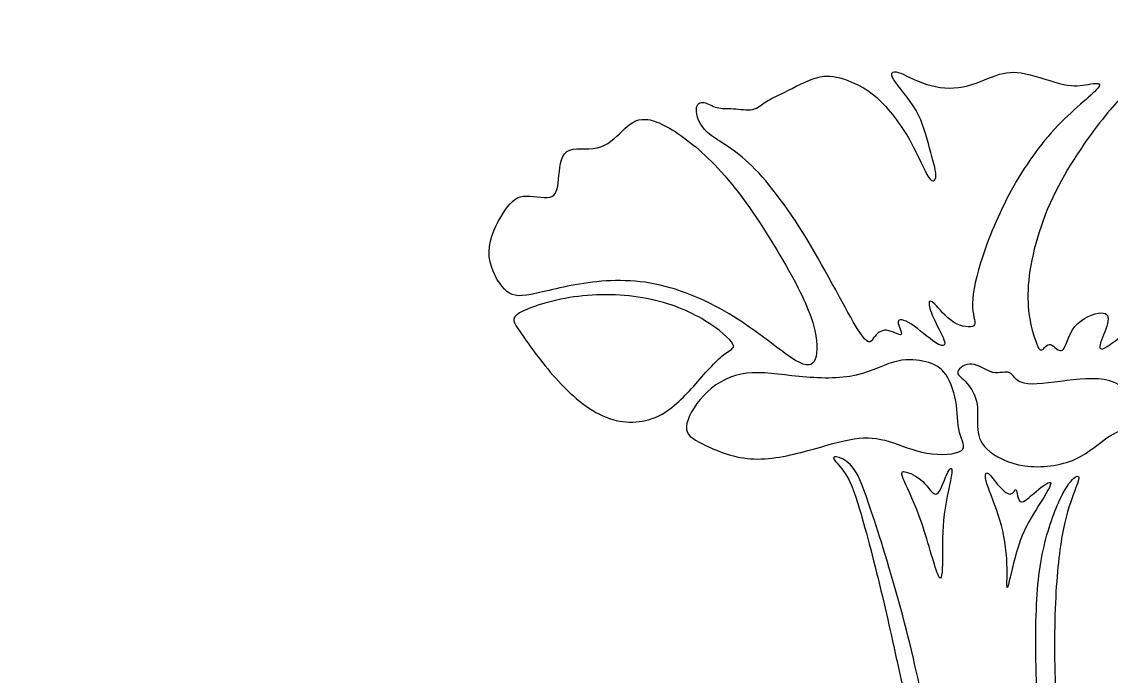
# Model space of a CAD drawing. Extents: x 0.5 to 20, y -0.3 to 15.2.
# Drawn here: x 14.206 to 17.681, y 6.314 to 8.401 of the extents above; entities that cross this region are included whole.
import ezdxf

# ---------------------------------------------------------------- set-up
doc = ezdxf.new("R2010")
doc.units = 0
doc.header["$MEASUREMENT"] = 0
doc.layers.add('LAYER_1', color=7, linetype='CONTINUOUS')

msp = doc.modelspace()

# ---------------------------------------------------------------- linework, layer by layer
at = {"layer": 'LAYER_1', "color": 250}
for points, knots in [([(15.63433, 0.77687), (15.63433, 0.77687), (0.50002, 0.77687), (0.50002, 0.77687), (0.50002, 0.77687), (0.50002, 0.77687), (0.50001, 0.77687), (0.50001, 0.77687), (0.50001, 0.77687), (0.50001, 0.77687), (0.5, 0.77687), (0.5, 0.77687), (0.5, 0.77687), (0.5, 0.77687), (0.5, 15.22313), (0.5, 15.22313), (0.5, 15.22313), (0.5, 15.22313), (19.07376, 15.22313), (19.07376, 15.22313), (19.07376, 15.22313), (19.07376, 15.22313), (19.07376, 7.82141), (19.07376, 7.82141)], [0, 0, 0, 0, 0.1428571, 0.1428571, 0.1428571, 0.1428571, 0.2857143, 0.2857143, 0.2857143, 0.2857143, 0.4285714, 0.4285714, 0.4285714, 0.4285714, 0.5714286, 0.5714286, 0.5714286, 0.5714286, 0.7142857, 0.7142857, 0.7142857, 0.7142857, 1, 1, 1, 1]), ([(15.63433, 1.1255), (15.63433, 1.1255), (0.7869, 1.1255), (0.7869, 1.1255), (0.7869, 1.1255), (0.7869, 1.1255), (0.78689, 1.1255), (0.78689, 1.1255), (0.78689, 1.1255), (0.78689, 1.1255), (0.78688, 1.1255), (0.78688, 1.1255), (0.78688, 1.1255), (0.78688, 1.1255), (0.78688, 14.8745), (0.78688, 14.8745), (0.78688, 14.8745), (0.78688, 14.8745), (18.78688, 14.8745), (18.78688, 14.8745), (18.78688, 14.8745), (18.78688, 14.8745), (18.78688, 7.82141), (18.78688, 7.82141)], [0, 0, 0, 0, 0.1428571, 0.1428571, 0.1428571, 0.1428571, 0.2857143, 0.2857143, 0.2857143, 0.2857143, 0.4285714, 0.4285714, 0.4285714, 0.4285714, 0.5714286, 0.5714286, 0.5714286, 0.5714286, 0.7142857, 0.7142857, 0.7142857, 0.7142857, 1, 1, 1, 1]), ([(16.35777, 8.12224), (16.35689, 8.10416), (16.36571, 8.07329), (16.39349, 8.04816), (16.39349, 8.04816), (16.42127, 8.02302), (16.46802, 8.00361), (16.52402, 7.95158), (16.52402, 7.95158), (16.58002, 7.89955), (16.64529, 7.81487), (16.70967, 7.70904), (16.70967, 7.70904), (16.77405, 7.60321), (16.83755, 7.47621), (16.87238, 7.42021), (16.87238, 7.42021), (16.90722, 7.3642), (16.9134, 7.3792), (16.9231, 7.39286), (16.9231, 7.39286), (16.9328, 7.40653), (16.94603, 7.41889), (16.96455, 7.41713), (16.96455, 7.41713), (16.98307, 7.41536), (17.00689, 7.39948), (17.0113, 7.40389), (17.0113, 7.40389), (17.01571, 7.4083), (17.00071, 7.433), (17.00159, 7.44402), (17.00159, 7.44402), (17.00247, 7.45505), (17.01924, 7.45239), (17.04349, 7.43652), (17.04349, 7.43652), (17.06774, 7.42065), (17.09949, 7.39154), (17.12065, 7.37787), (17.12065, 7.37787), (17.14182, 7.3642), (17.15241, 7.36597), (17.14933, 7.38096), (17.14933, 7.38096), (17.14624, 7.39595), (17.12947, 7.42418), (17.11801, 7.44799), (17.11801, 7.44799), (17.10655, 7.4718), (17.10037, 7.49121), (17.09993, 7.50179), (17.09993, 7.50179), (17.09949, 7.51237), (17.10479, 7.51414), (17.11801, 7.50091), (17.11801, 7.50091), (17.13124, 7.48768), (17.15242, 7.45945), (17.17799, 7.44358), (17.17799, 7.44358), (17.20356, 7.42771), (17.23355, 7.42417), (17.24281, 7.43167), (17.24281, 7.43167), (17.25207, 7.43917), (17.2406, 7.45769), (17.23884, 7.49032), (17.23884, 7.49032), (17.23707, 7.52295), (17.24502, 7.5697), (17.26442, 7.63231), (17.26442, 7.63231), (17.28382, 7.69493), (17.31469, 7.77343), (17.35481, 7.84927), (17.35481, 7.84927), (17.39494, 7.92512), (17.44434, 7.99833), (17.50034, 8.05874), (17.50034, 8.05874), (17.55634, 8.11915), (17.61896, 8.16678), (17.63748, 8.18838), (17.63748, 8.18838), (17.65601, 8.20999), (17.63042, 8.20558), (17.6075, 8.20162), (17.6075, 8.20162), (17.58457, 8.19765), (17.56427, 8.19411), (17.52944, 8.20161), (17.52944, 8.20161), (17.49461, 8.20911), (17.44521, 8.22763), (17.40774, 8.23557), (17.40774, 8.23557), (17.37026, 8.24351), (17.34467, 8.24085), (17.31381, 8.23027), (17.31381, 8.23027), (17.28294, 8.21969), (17.24678, 8.20117), (17.20842, 8.19368), (17.20842, 8.19368), (17.17005, 8.18618), (17.12948, 8.18971), (17.09244, 8.20161), (17.09244, 8.20161), (17.0554, 8.21352), (17.02188, 8.23381), (17.0016, 8.23998), (17.0016, 8.23998), (16.98132, 8.24616), (16.97425, 8.23821), (16.98792, 8.21617), (16.98792, 8.21617), (17.00159, 8.19412), (17.036, 8.15796), (17.05848, 8.11828), (17.05848, 8.11828), (17.08097, 8.07859), (17.09156, 8.03536), (17.1017, 7.99833), (17.1017, 7.99833), (17.11184, 7.96129), (17.12154, 7.93041), (17.12154, 7.91146), (17.12154, 7.91146), (17.12154, 7.8925), (17.11184, 7.88543), (17.09817, 7.90571), (17.09817, 7.90571), (17.0845, 7.926), (17.06686, 7.97364), (17.03864, 8.02346), (17.03864, 8.02346), (17.01042, 8.07329), (16.9716, 8.12533), (16.93324, 8.15928), (16.93324, 8.15928), (16.89488, 8.19323), (16.85695, 8.20912), (16.82653, 8.21881), (16.82653, 8.21881), (16.7961, 8.22851), (16.77317, 8.23205), (16.74142, 8.22279), (16.74142, 8.22279), (16.70967, 8.21352), (16.6691, 8.19147), (16.64, 8.17692), (16.64, 8.17692), (16.6109, 8.16237), (16.59325, 8.15531), (16.57915, 8.14606), (16.57915, 8.14606), (16.56504, 8.1368), (16.55445, 8.12532), (16.53726, 8.1218), (16.53726, 8.1218), (16.52006, 8.11827), (16.49624, 8.12268), (16.47596, 8.124), (16.47596, 8.124), (16.45568, 8.12533), (16.43891, 8.12356), (16.42348, 8.12753), (16.42348, 8.12753), (16.40805, 8.1315), (16.39393, 8.1412), (16.38159, 8.1434), (16.38159, 8.1434), (16.36924, 8.14561), (16.35865, 8.14032), (16.35777, 8.12224)], [0, 0, 0, 0, 0.0222222, 0.0222222, 0.0222222, 0.0222222, 0.0444444, 0.0444444, 0.0444444, 0.0444444, 0.0666667, 0.0666667, 0.0666667, 0.0666667, 0.0888889, 0.0888889, 0.0888889, 0.0888889, 0.1111111, 0.1111111, 0.1111111, 0.1111111, 0.1333333, 0.1333333, 0.1333333, 0.1333333, 0.1555556, 0.1555556, 0.1555556, 0.1555556, 0.1777778, 0.1777778, 0.1777778, 0.1777778, 0.2, 0.2, 0.2, 0.2, 0.2222222, 0.2222222, 0.2222222, 0.2222222, 0.2444444, 0.2444444, 0.2444444, 0.2444444, 0.2666667, 0.2666667, 0.2666667, 0.2666667, 0.2888889, 0.2888889, 0.2888889, 0.2888889, 0.3111111, 0.3111111, 0.3111111, 0.3111111, 0.3333333, 0.3333333, 0.3333333, 0.3333333, 0.3555556, 0.3555556, 0.3555556, 0.3555556, 0.3777778, 0.3777778, 0.3777778, 0.3777778, 0.4, 0.4, 0.4, 0.4, 0.4222222, 0.4222222, 0.4222222, 0.4222222, 0.4444444, 0.4444444, 0.4444444, 0.4444444, 0.4666667, 0.4666667, 0.4666667, 0.4666667, 0.4888889, 0.4888889, 0.4888889, 0.4888889, 0.5111111, 0.5111111, 0.5111111, 0.5111111, 0.5333333, 0.5333333, 0.5333333, 0.5333333, 0.5555556, 0.5555556, 0.5555556, 0.5555556, 0.5777778, 0.5777778, 0.5777778, 0.5777778, 0.6, 0.6, 0.6, 0.6, 0.6222222, 0.6222222, 0.6222222, 0.6222222, 0.6444444, 0.6444444, 0.6444444, 0.6444444, 0.6666667, 0.6666667, 0.6666667, 0.6666667, 0.6888889, 0.6888889, 0.6888889, 0.6888889, 0.7111111, 0.7111111, 0.7111111, 0.7111111, 0.7333333, 0.7333333, 0.7333333, 0.7333333, 0.7555556, 0.7555556, 0.7555556, 0.7555556, 0.7777778, 0.7777778, 0.7777778, 0.7777778, 0.8, 0.8, 0.8, 0.8, 0.8222222, 0.8222222, 0.8222222, 0.8222222, 0.8444444, 0.8444444, 0.8444444, 0.8444444, 0.8666667, 0.8666667, 0.8666667, 0.8666667, 0.8888889, 0.8888889, 0.8888889, 0.8888889, 0.9111111, 0.9111111, 0.9111111, 0.9111111, 0.9333333, 0.9333333, 0.9333333, 0.9333333, 0.9555556, 0.9555556, 0.9555556, 0.9555556, 1, 1, 1, 1]), ([(17.4364, 7.39331), (17.42582, 7.42594), (17.41082, 7.48151), (17.41655, 7.56088), (17.41655, 7.56088), (17.42228, 7.64025), (17.44875, 7.74345), (17.4946, 7.8409), (17.4946, 7.8409), (17.54046, 7.93835), (17.60573, 8.03008), (17.65291, 8.09005), (17.65291, 8.09005), (17.70009, 8.15002), (17.72921, 8.17824), (17.75698, 8.18926), (17.75698, 8.18926), (17.78476, 8.20029), (17.81123, 8.19411), (17.8368, 8.17824), (17.8368, 8.17824), (17.86237, 8.16237), (17.88708, 8.13678), (17.90339, 8.11077), (17.90339, 8.11077), (17.9197, 8.08476), (17.92765, 8.05829), (17.94396, 8.04551), (17.94396, 8.04551), (17.96027, 8.03272), (17.98497, 8.0336), (18.00745, 8.02611), (18.00745, 8.02611), (18.02994, 8.01861), (18.05024, 8.00273), (18.052, 7.9851), (18.052, 7.9851), (18.05377, 7.96746), (18.037, 7.94805), (18.01584, 7.93483), (18.01584, 7.93483), (17.99468, 7.9216), (17.96909, 7.91453), (17.9325, 7.8894), (17.9325, 7.8894), (17.8959, 7.86427), (17.84826, 7.82105), (17.81475, 7.78269), (17.81475, 7.78269), (17.78124, 7.74433), (17.76183, 7.71081), (17.7442, 7.67466), (17.7442, 7.67466), (17.72656, 7.6385), (17.71068, 7.59968), (17.7076, 7.5794), (17.7076, 7.5794), (17.70451, 7.55912), (17.71421, 7.55735), (17.73273, 7.5794), (17.73273, 7.5794), (17.75125, 7.60145), (17.77859, 7.64731), (17.80637, 7.6892), (17.80637, 7.6892), (17.83415, 7.73109), (17.86238, 7.76902), (17.89633, 7.80121), (17.89633, 7.80121), (17.93028, 7.8334), (17.96998, 7.85986), (18.01672, 7.88102), (18.01672, 7.88102), (18.06346, 7.90219), (18.11726, 7.91807), (18.1543, 7.92953), (18.1543, 7.92953), (18.19134, 7.94099), (18.21163, 7.94806), (18.24117, 7.95599), (18.24117, 7.95599), (18.27071, 7.96393), (18.30953, 7.97275), (18.34171, 7.96923), (18.34171, 7.96923), (18.3739, 7.9657), (18.39949, 7.94981), (18.42153, 7.9238), (18.42153, 7.9238), (18.44358, 7.89778), (18.4621, 7.86162), (18.49032, 7.8312), (18.49032, 7.8312), (18.51854, 7.80077), (18.55647, 7.77607), (18.57234, 7.743), (18.57234, 7.743), (18.58822, 7.70993), (18.58204, 7.66847), (18.56397, 7.65304), (18.56397, 7.65304), (18.54589, 7.6376), (18.51589, 7.64819), (18.47886, 7.657), (18.47886, 7.657), (18.44182, 7.66582), (18.39771, 7.67289), (18.33995, 7.67333), (18.33995, 7.67333), (18.28219, 7.67377), (18.21074, 7.66759), (18.14284, 7.65084), (18.14284, 7.65084), (18.07493, 7.63408), (18.01054, 7.60674), (17.95454, 7.57588), (17.95454, 7.57588), (17.89854, 7.54501), (17.85091, 7.5106), (17.80285, 7.47224), (17.80285, 7.47224), (17.75479, 7.43388), (17.70627, 7.39154), (17.67805, 7.3717), (17.67805, 7.3717), (17.64983, 7.35185), (17.64189, 7.35451), (17.64541, 7.37082), (17.64541, 7.37082), (17.64894, 7.38713), (17.66394, 7.41713), (17.66923, 7.43873), (17.66923, 7.43873), (17.67452, 7.46033), (17.67011, 7.47357), (17.64851, 7.47269), (17.64851, 7.47269), (17.6269, 7.4718), (17.58809, 7.4568), (17.56561, 7.42947), (17.56561, 7.42947), (17.54312, 7.40213), (17.53693, 7.36243), (17.52591, 7.35406), (17.52591, 7.35406), (17.51489, 7.34568), (17.49901, 7.36861), (17.48711, 7.3717), (17.48711, 7.3717), (17.47521, 7.37479), (17.46726, 7.35802), (17.46021, 7.3545), (17.46021, 7.3545), (17.45316, 7.35097), (17.44698, 7.36068), (17.4364, 7.39331)], [0, 0, 0, 0, 0.025, 0.025, 0.025, 0.025, 0.05, 0.05, 0.05, 0.05, 0.075, 0.075, 0.075, 0.075, 0.1, 0.1, 0.1, 0.1, 0.125, 0.125, 0.125, 0.125, 0.15, 0.15, 0.15, 0.15, 0.175, 0.175, 0.175, 0.175, 0.2, 0.2, 0.2, 0.2, 0.225, 0.225, 0.225, 0.225, 0.25, 0.25, 0.25, 0.25, 0.275, 0.275, 0.275, 0.275, 0.3, 0.3, 0.3, 0.3, 0.325, 0.325, 0.325, 0.325, 0.35, 0.35, 0.35, 0.35, 0.375, 0.375, 0.375, 0.375, 0.4, 0.4, 0.4, 0.4, 0.425, 0.425, 0.425, 0.425, 0.45, 0.45, 0.45, 0.45, 0.475, 0.475, 0.475, 0.475, 0.5, 0.5, 0.5, 0.5, 0.525, 0.525, 0.525, 0.525, 0.55, 0.55, 0.55, 0.55, 0.575, 0.575, 0.575, 0.575, 0.6, 0.6, 0.6, 0.6, 0.625, 0.625, 0.625, 0.625, 0.65, 0.65, 0.65, 0.65, 0.675, 0.675, 0.675, 0.675, 0.7, 0.7, 0.7, 0.7, 0.725, 0.725, 0.725, 0.725, 0.75, 0.75, 0.75, 0.75, 0.775, 0.775, 0.775, 0.775, 0.8, 0.8, 0.8, 0.8, 0.825, 0.825, 0.825, 0.825, 0.85, 0.85, 0.85, 0.85, 0.875, 0.875, 0.875, 0.875, 0.9, 0.9, 0.9, 0.9, 0.925, 0.925, 0.925, 0.925, 0.95, 0.95, 0.95, 0.95, 1, 1, 1, 1]), ([(15.74131, 7.79055), (15.72103, 7.75836), (15.69721, 7.7125), (15.69633, 7.66841), (15.69633, 7.66841), (15.69544, 7.62431), (15.7175, 7.58197), (15.73778, 7.55684), (15.73778, 7.55684), (15.75806, 7.53171), (15.77659, 7.52376), (15.81539, 7.52905), (15.81539, 7.52905), (15.8542, 7.53435), (15.91329, 7.55287), (15.98472, 7.56477), (15.98472, 7.56477), (16.05616, 7.57668), (16.13995, 7.58197), (16.22593, 7.56478), (16.22593, 7.56478), (16.31192, 7.54758), (16.40013, 7.50788), (16.47641, 7.4607), (16.47641, 7.4607), (16.5527, 7.41352), (16.61708, 7.35884), (16.65941, 7.33062), (16.65941, 7.33062), (16.70174, 7.3024), (16.72204, 7.30063), (16.73306, 7.31783), (16.73306, 7.31783), (16.74408, 7.33503), (16.74585, 7.37119), (16.73571, 7.41616), (16.73571, 7.41616), (16.72556, 7.46114), (16.70351, 7.51495), (16.6603, 7.59388), (16.6603, 7.59388), (16.61708, 7.67281), (16.5527, 7.77688), (16.49273, 7.85537), (16.49273, 7.85537), (16.43276, 7.93386), (16.37719, 7.98679), (16.32648, 8.02515), (16.32648, 8.02515), (16.27577, 8.06351), (16.22991, 8.08733), (16.19684, 8.08997), (16.19684, 8.08997), (16.16377, 8.09262), (16.14347, 8.0741), (16.12099, 8.0525), (16.12099, 8.0525), (16.0985, 8.03089), (16.0738, 8.00619), (16.04073, 7.99914), (16.04073, 7.99914), (16.00766, 7.99208), (15.9662, 8.00267), (15.9446, 7.98724), (15.9446, 7.98724), (15.92299, 7.9718), (15.92122, 7.93034), (15.91814, 7.89904), (15.91814, 7.89904), (15.91505, 7.86773), (15.91064, 7.84655), (15.88992, 7.8417), (15.88992, 7.8417), (15.86919, 7.83685), (15.83215, 7.84833), (15.80526, 7.8448), (15.80526, 7.8448), (15.77836, 7.84127), (15.76159, 7.82274), (15.74131, 7.79055)], [0, 0, 0, 0, 0.047619, 0.047619, 0.047619, 0.047619, 0.0952381, 0.0952381, 0.0952381, 0.0952381, 0.1428571, 0.1428571, 0.1428571, 0.1428571, 0.1904762, 0.1904762, 0.1904762, 0.1904762, 0.2380952, 0.2380952, 0.2380952, 0.2380952, 0.2857143, 0.2857143, 0.2857143, 0.2857143, 0.3333333, 0.3333333, 0.3333333, 0.3333333, 0.3809524, 0.3809524, 0.3809524, 0.3809524, 0.4285714, 0.4285714, 0.4285714, 0.4285714, 0.4761905, 0.4761905, 0.4761905, 0.4761905, 0.5238095, 0.5238095, 0.5238095, 0.5238095, 0.5714286, 0.5714286, 0.5714286, 0.5714286, 0.6190476, 0.6190476, 0.6190476, 0.6190476, 0.6666667, 0.6666667, 0.6666667, 0.6666667, 0.7142857, 0.7142857, 0.7142857, 0.7142857, 0.7619048, 0.7619048, 0.7619048, 0.7619048, 0.8095238, 0.8095238, 0.8095238, 0.8095238, 0.8571429, 0.8571429, 0.8571429, 0.8571429, 0.9047619, 0.9047619, 0.9047619, 0.9047619, 1, 1, 1, 1]), ([(15.79378, 7.47267), (15.82333, 7.48987), (15.89124, 7.5128), (15.96708, 7.52349), (15.96708, 7.52349), (16.04293, 7.53419), (16.12673, 7.53263), (16.19992, 7.51853), (16.19992, 7.51853), (16.27312, 7.50442), (16.33575, 7.47773), (16.38381, 7.44897), (16.38381, 7.44897), (16.43187, 7.4202), (16.46539, 7.38932), (16.47377, 7.37345), (16.47377, 7.37345), (16.48215, 7.35758), (16.46538, 7.35669), (16.43937, 7.33509), (16.43937, 7.33509), (16.41336, 7.31348), (16.37807, 7.27114), (16.34236, 7.2319), (16.34236, 7.2319), (16.30664, 7.19265), (16.27048, 7.15649), (16.22286, 7.13797), (16.22286, 7.13797), (16.17523, 7.11945), (16.11614, 7.11856), (16.05882, 7.14413), (16.05882, 7.14413), (16.00149, 7.16971), (15.94592, 7.22176), (15.90006, 7.27423), (15.90006, 7.27423), (15.8542, 7.3267), (15.81804, 7.37963), (15.79555, 7.41181), (15.79555, 7.41181), (15.77306, 7.444), (15.76424, 7.45548), (15.79378, 7.47267)], [0, 0, 0, 0, 0.0833333, 0.0833333, 0.0833333, 0.0833333, 0.1666667, 0.1666667, 0.1666667, 0.1666667, 0.25, 0.25, 0.25, 0.25, 0.3333333, 0.3333333, 0.3333333, 0.3333333, 0.4166667, 0.4166667, 0.4166667, 0.4166667, 0.5, 0.5, 0.5, 0.5, 0.5833333, 0.5833333, 0.5833333, 0.5833333, 0.6666667, 0.6666667, 0.6666667, 0.6666667, 0.75, 0.75, 0.75, 0.75, 0.8333333, 0.8333333, 0.8333333, 0.8333333, 1, 1, 1, 1]), ([(16.32603, 7.11019), (16.3278, 7.1362), (16.34985, 7.1759), (16.38116, 7.20897), (16.38116, 7.20897), (16.41247, 7.24204), (16.45304, 7.2685), (16.50022, 7.27776), (16.50022, 7.27776), (16.54741, 7.28702), (16.60121, 7.27908), (16.66206, 7.27247), (16.66206, 7.27247), (16.72292, 7.26585), (16.79083, 7.26056), (16.84727, 7.27026), (16.84727, 7.27026), (16.90371, 7.27996), (16.9487, 7.30466), (16.98617, 7.31568), (16.98617, 7.31568), (17.02365, 7.32671), (17.05365, 7.32405), (17.0801, 7.31877), (17.0801, 7.31877), (17.10656, 7.31348), (17.12949, 7.30553), (17.14757, 7.28393), (17.14757, 7.28393), (17.16565, 7.26233), (17.17888, 7.22704), (17.18505, 7.19133), (17.18505, 7.19133), (17.19123, 7.15561), (17.19035, 7.11945), (17.1974, 7.09167), (17.1974, 7.09167), (17.20446, 7.06389), (17.21946, 7.04448), (17.2027, 7.03302), (17.2027, 7.03302), (17.18594, 7.02156), (17.13743, 7.01802), (17.09334, 7.02552), (17.09334, 7.02552), (17.04924, 7.03302), (17.00954, 7.05154), (16.97295, 7.06256), (16.97295, 7.06256), (16.93635, 7.07358), (16.90283, 7.07712), (16.86138, 7.07095), (16.86138, 7.07095), (16.81993, 7.06477), (16.77054, 7.04889), (16.71322, 7.03346), (16.71322, 7.03346), (16.65589, 7.01803), (16.59062, 7.00303), (16.53065, 7.00744), (16.53065, 7.00744), (16.47068, 7.01185), (16.416, 7.03567), (16.3794, 7.05374), (16.3794, 7.05374), (16.3428, 7.07182), (16.32427, 7.08418), (16.32603, 7.11019)], [0, 0, 0, 0, 0.0555556, 0.0555556, 0.0555556, 0.0555556, 0.1111111, 0.1111111, 0.1111111, 0.1111111, 0.1666667, 0.1666667, 0.1666667, 0.1666667, 0.2222222, 0.2222222, 0.2222222, 0.2222222, 0.2777778, 0.2777778, 0.2777778, 0.2777778, 0.3333333, 0.3333333, 0.3333333, 0.3333333, 0.3888889, 0.3888889, 0.3888889, 0.3888889, 0.4444444, 0.4444444, 0.4444444, 0.4444444, 0.5, 0.5, 0.5, 0.5, 0.5555556, 0.5555556, 0.5555556, 0.5555556, 0.6111111, 0.6111111, 0.6111111, 0.6111111, 0.6666667, 0.6666667, 0.6666667, 0.6666667, 0.7222222, 0.7222222, 0.7222222, 0.7222222, 0.7777778, 0.7777778, 0.7777778, 0.7777778, 0.8333333, 0.8333333, 0.8333333, 0.8333333, 0.8888889, 0.8888889, 0.8888889, 0.8888889, 1, 1, 1, 1]), ([(17.19211, 7.28614), (17.19564, 7.29672), (17.21505, 7.31172), (17.23665, 7.30952), (17.23665, 7.30952), (17.25826, 7.30731), (17.28207, 7.2879), (17.30367, 7.28305), (17.30367, 7.28305), (17.32528, 7.2782), (17.34469, 7.2879), (17.35692, 7.28206), (17.35692, 7.28206), (17.36916, 7.27622), (17.37424, 7.25482), (17.40334, 7.24821), (17.40334, 7.24821), (17.43244, 7.24159), (17.48559, 7.24976), (17.53982, 7.25659), (17.53982, 7.25659), (17.59406, 7.26342), (17.64942, 7.26894), (17.69395, 7.24954), (17.69395, 7.24954), (17.73849, 7.23014), (17.77222, 7.18581), (17.78291, 7.15837), (17.78291, 7.15837), (17.79361, 7.13092), (17.78125, 7.12033), (17.75965, 7.1124), (17.75965, 7.1124), (17.73804, 7.10446), (17.70717, 7.09916), (17.67586, 7.07976), (17.67586, 7.07976), (17.64455, 7.06036), (17.6128, 7.02684), (17.56606, 7.00612), (17.56606, 7.00612), (17.51932, 6.9854), (17.45757, 6.97745), (17.4051, 6.98495), (17.4051, 6.98495), (17.35263, 6.99245), (17.30941, 7.01538), (17.28516, 7.03831), (17.28516, 7.03831), (17.26091, 7.06124), (17.25561, 7.08417), (17.25473, 7.11018), (17.25473, 7.11018), (17.25384, 7.1362), (17.25738, 7.16531), (17.25121, 7.19132), (17.25121, 7.19132), (17.24503, 7.21734), (17.22915, 7.24028), (17.21505, 7.25483), (17.21505, 7.25483), (17.20094, 7.26938), (17.18858, 7.27556), (17.19211, 7.28614)], [0, 0, 0, 0, 0.0588235, 0.0588235, 0.0588235, 0.0588235, 0.1176471, 0.1176471, 0.1176471, 0.1176471, 0.1764706, 0.1764706, 0.1764706, 0.1764706, 0.2352941, 0.2352941, 0.2352941, 0.2352941, 0.2941176, 0.2941176, 0.2941176, 0.2941176, 0.3529412, 0.3529412, 0.3529412, 0.3529412, 0.4117647, 0.4117647, 0.4117647, 0.4117647, 0.4705882, 0.4705882, 0.4705882, 0.4705882, 0.5294118, 0.5294118, 0.5294118, 0.5294118, 0.5882353, 0.5882353, 0.5882353, 0.5882353, 0.6470588, 0.6470588, 0.6470588, 0.6470588, 0.7058824, 0.7058824, 0.7058824, 0.7058824, 0.7647059, 0.7647059, 0.7647059, 0.7647059, 0.8235294, 0.8235294, 0.8235294, 0.8235294, 0.8823529, 0.8823529, 0.8823529, 0.8823529, 1, 1, 1, 1]), ([(16.91582, 6.83987), (16.94063, 6.76518), (16.97701, 6.65107), (17.0098, 6.52981), (17.0098, 6.52981), (17.0426, 6.40854), (17.07182, 6.2801), (17.08807, 6.19053), (17.08807, 6.19053), (17.10433, 6.10096), (17.10765, 6.05024), (17.11701, 6.01028), (17.11701, 6.01028), (17.12638, 5.97032), (17.14183, 5.9411), (17.1523, 5.91492), (17.1523, 5.91492), (17.16277, 5.88874), (17.16828, 5.86558), (17.16608, 5.8518), (17.16608, 5.8518), (17.16387, 5.83802), (17.15395, 5.83361), (17.14458, 5.83416), (17.14458, 5.83416), (17.13521, 5.83471), (17.12639, 5.84023), (17.11399, 5.86641), (17.11399, 5.86641), (17.10159, 5.89259), (17.08559, 5.93945), (17.07595, 5.98299), (17.07595, 5.98299), (17.06631, 6.02654), (17.06299, 6.06678), (17.05363, 6.11666), (17.05363, 6.11666), (17.04426, 6.16655), (17.02882, 6.22608), (17.01146, 6.30159), (17.01146, 6.30159), (16.9941, 6.37711), (16.9748, 6.46862), (16.9511, 6.56839), (16.9511, 6.56839), (16.9274, 6.66816), (16.89928, 6.7762), (16.87917, 6.844), (16.87917, 6.844), (16.85905, 6.9118), (16.84691, 6.93936), (16.83259, 6.96058), (16.83259, 6.96058), (16.81826, 6.9818), (16.80171, 6.99669), (16.79703, 7.00523), (16.79703, 7.00523), (16.79234, 7.01377), (16.79952, 7.01598), (16.81274, 7.01157), (16.81274, 7.01157), (16.82597, 7.00716), (16.84527, 6.99613), (16.86153, 6.97299), (16.86153, 6.97299), (16.87779, 6.94984), (16.89102, 6.91455), (16.91582, 6.83987)], [0, 0, 0, 0, 0.0555556, 0.0555556, 0.0555556, 0.0555556, 0.1111111, 0.1111111, 0.1111111, 0.1111111, 0.1666667, 0.1666667, 0.1666667, 0.1666667, 0.2222222, 0.2222222, 0.2222222, 0.2222222, 0.2777778, 0.2777778, 0.2777778, 0.2777778, 0.3333333, 0.3333333, 0.3333333, 0.3333333, 0.3888889, 0.3888889, 0.3888889, 0.3888889, 0.4444444, 0.4444444, 0.4444444, 0.4444444, 0.5, 0.5, 0.5, 0.5, 0.5555556, 0.5555556, 0.5555556, 0.5555556, 0.6111111, 0.6111111, 0.6111111, 0.6111111, 0.6666667, 0.6666667, 0.6666667, 0.6666667, 0.7222222, 0.7222222, 0.7222222, 0.7222222, 0.7777778, 0.7777778, 0.7777778, 0.7777778, 0.8333333, 0.8333333, 0.8333333, 0.8333333, 0.8888889, 0.8888889, 0.8888889, 0.8888889, 1, 1, 1, 1]), ([(17.02138, 6.93495), (17.03268, 6.90904), (17.05528, 6.86439), (17.07677, 6.80156), (17.07677, 6.80156), (17.09827, 6.73872), (17.11867, 6.65768), (17.12969, 6.63426), (17.12969, 6.63426), (17.14071, 6.61083), (17.14238, 6.64501), (17.14265, 6.6869), (17.14265, 6.6869), (17.14293, 6.72879), (17.14182, 6.7784), (17.14843, 6.83049), (17.14843, 6.83049), (17.15505, 6.88258), (17.16938, 6.93716), (17.17214, 6.96114), (17.17214, 6.96114), (17.1749, 6.98512), (17.16607, 6.97849), (17.15643, 6.95727), (17.15643, 6.95727), (17.14679, 6.93605), (17.13631, 6.90022), (17.12446, 6.89526), (17.12446, 6.89526), (17.11261, 6.8903), (17.09938, 6.91621), (17.08009, 6.93467), (17.08009, 6.93467), (17.0608, 6.95314), (17.03543, 6.96417), (17.02276, 6.9661), (17.02276, 6.9661), (17.01008, 6.96803), (17.01008, 6.96085), (17.02138, 6.93495)], [0, 0, 0, 0, 0.0909091, 0.0909091, 0.0909091, 0.0909091, 0.1818182, 0.1818182, 0.1818182, 0.1818182, 0.2727273, 0.2727273, 0.2727273, 0.2727273, 0.3636364, 0.3636364, 0.3636364, 0.3636364, 0.4545455, 0.4545455, 0.4545455, 0.4545455, 0.5454545, 0.5454545, 0.5454545, 0.5454545, 0.6363636, 0.6363636, 0.6363636, 0.6363636, 0.7272727, 0.7272727, 0.7272727, 0.7272727, 0.8181818, 0.8181818, 0.8181818, 0.8181818, 1, 1, 1, 1]), ([(17.28458, 6.92751), (17.29285, 6.90078), (17.3127, 6.85777), (17.3262, 6.81203), (17.3262, 6.81203), (17.3397, 6.76628), (17.34688, 6.71776), (17.34853, 6.67284), (17.34853, 6.67284), (17.35018, 6.62792), (17.34632, 6.58658), (17.351, 6.59953), (17.351, 6.59953), (17.35569, 6.61248), (17.36892, 6.67974), (17.3849, 6.72907), (17.3849, 6.72907), (17.40089, 6.7784), (17.41964, 6.80982), (17.44141, 6.84482), (17.44141, 6.84482), (17.46318, 6.87982), (17.48799, 6.91842), (17.48799, 6.92889), (17.48799, 6.92889), (17.48799, 6.93936), (17.46318, 6.92172), (17.44169, 6.90353), (17.44169, 6.90353), (17.42019, 6.88534), (17.402, 6.8666), (17.39208, 6.87101), (17.39208, 6.87101), (17.38216, 6.87542), (17.3805, 6.90298), (17.37747, 6.90794), (17.37747, 6.90794), (17.37444, 6.9129), (17.37003, 6.89526), (17.35928, 6.89471), (17.35928, 6.89471), (17.34853, 6.89415), (17.33144, 6.9107), (17.31766, 6.92695), (17.31766, 6.92695), (17.30388, 6.94321), (17.2934, 6.95921), (17.28652, 6.96196), (17.28652, 6.96196), (17.27963, 6.96472), (17.27631, 6.95424), (17.28458, 6.92751)], [0, 0, 0, 0, 0.0714286, 0.0714286, 0.0714286, 0.0714286, 0.1428571, 0.1428571, 0.1428571, 0.1428571, 0.2142857, 0.2142857, 0.2142857, 0.2142857, 0.2857143, 0.2857143, 0.2857143, 0.2857143, 0.3571429, 0.3571429, 0.3571429, 0.3571429, 0.4285714, 0.4285714, 0.4285714, 0.4285714, 0.5, 0.5, 0.5, 0.5, 0.5714286, 0.5714286, 0.5714286, 0.5714286, 0.6428571, 0.6428571, 0.6428571, 0.6428571, 0.7142857, 0.7142857, 0.7142857, 0.7142857, 0.7857143, 0.7857143, 0.7857143, 0.7857143, 0.8571429, 0.8571429, 0.8571429, 0.8571429, 1, 1, 1, 1]), ([(17.56599, 6.94874), (17.55579, 6.94157), (17.53924, 6.92282), (17.51996, 6.88314), (17.51996, 6.88314), (17.50067, 6.84345), (17.47861, 6.78281), (17.46401, 6.71529), (17.46401, 6.71529), (17.44941, 6.64777), (17.44223, 6.57335), (17.44086, 6.46973), (17.44086, 6.46973), (17.43948, 6.3661), (17.44389, 6.23324), (17.44912, 6.14202), (17.44912, 6.14202), (17.45436, 6.05079), (17.46043, 6.00118), (17.46787, 5.98216), (17.46787, 5.98216), (17.47531, 5.96314), (17.48413, 5.97473), (17.49184, 5.99098), (17.49184, 5.99098), (17.49956, 6.00724), (17.50618, 6.0282), (17.50645, 6.1015), (17.50645, 6.1015), (17.50673, 6.17481), (17.50066, 6.3005), (17.50039, 6.41129), (17.50039, 6.41129), (17.50011, 6.52208), (17.50563, 6.618), (17.51417, 6.69103), (17.51417, 6.69103), (17.52271, 6.76407), (17.53429, 6.81423), (17.54641, 6.85309), (17.54641, 6.85309), (17.55854, 6.89195), (17.57122, 6.91952), (17.57563, 6.9355), (17.57563, 6.9355), (17.58004, 6.95149), (17.57618, 6.9559), (17.56599, 6.94874)], [0, 0, 0, 0, 0.0769231, 0.0769231, 0.0769231, 0.0769231, 0.1538462, 0.1538462, 0.1538462, 0.1538462, 0.2307692, 0.2307692, 0.2307692, 0.2307692, 0.3076923, 0.3076923, 0.3076923, 0.3076923, 0.3846154, 0.3846154, 0.3846154, 0.3846154, 0.4615385, 0.4615385, 0.4615385, 0.4615385, 0.5384615, 0.5384615, 0.5384615, 0.5384615, 0.6153846, 0.6153846, 0.6153846, 0.6153846, 0.6923077, 0.6923077, 0.6923077, 0.6923077, 0.7692308, 0.7692308, 0.7692308, 0.7692308, 0.8461538, 0.8461538, 0.8461538, 0.8461538, 1, 1, 1, 1])]:
    msp.add_open_spline(points, degree=3, knots=knots, dxfattribs=at)

doc.saveas('drawing.dxf')
